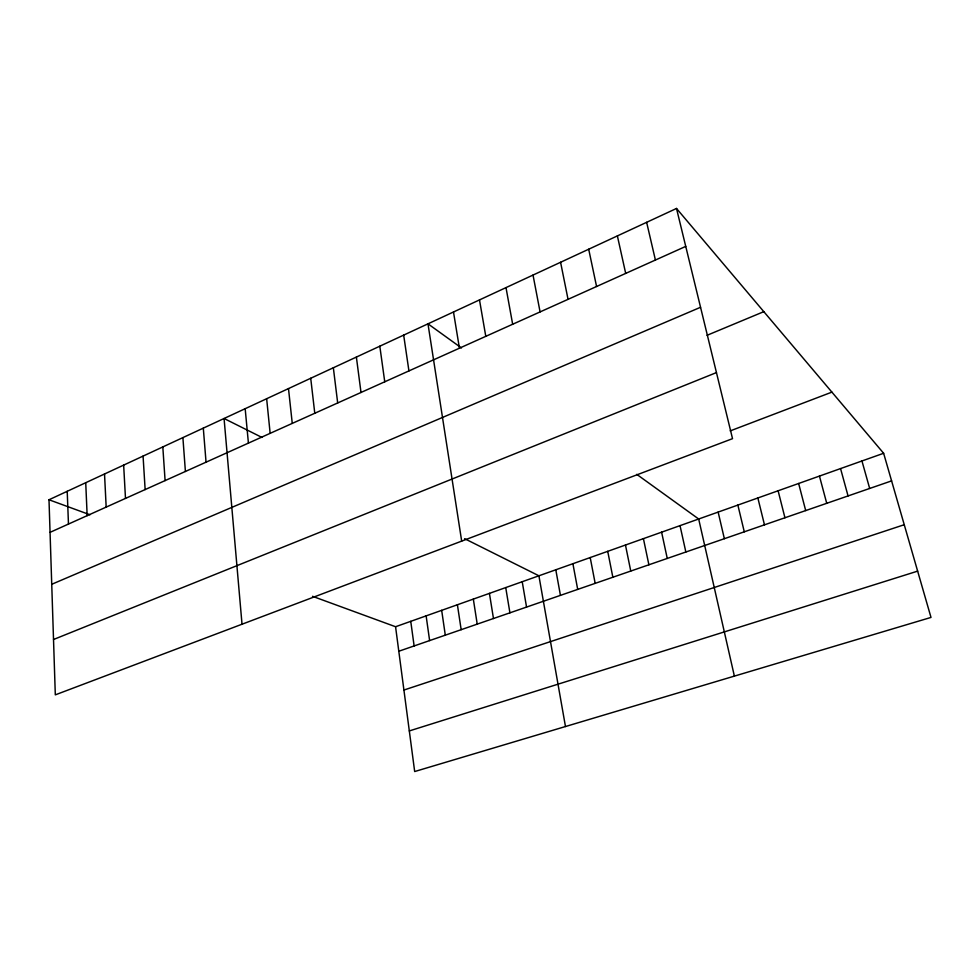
<?xml version="1.0" encoding="UTF-8"?>
<svg xmlns="http://www.w3.org/2000/svg" width="980" height="980" viewBox="0 0 980 980"><rect width="100%" height="100%" fill="white"/><g stroke="black" fill="none" stroke-linecap="round" stroke-linejoin="round"><path stroke-width="1.47" d="M676.506 208.458L732.526 438.66L55.309 694.857L49 499.763L676.506 208.458L883.629 453.274L931 617.424L414.675 771.542L395.565 626.735L312.51 596.306M50.053 532.348L685.743 246.397M51.732 584.288L700.553 307.279M707.045 335.307L763.824 311.652M53.52 639.511L716.454 372.584M730.186 430.906L831.91 392.123M395.565 626.735L883.629 453.274M398.799 651.247L891.604 480.886M403.919 690.043L904.246 524.716M409.309 730.933L917.648 571.132M49 499.763L89.976 514.77M261.966 437.435L224.065 418.497L242.023 624.211M464.63 538.682L538.902 575.787L565.472 726.535M461.445 347.949L427.978 323.829L461.678 541.119M636.743 474.345L698.679 519.008L734.375 676.114M861.947 460.98L869.677 488.457M840.558 468.587L848.055 495.941M819.452 476.084L826.728 503.304M798.639 483.483L805.695 510.58M778.108 490.772L784.943 517.759M757.859 497.975L764.473 524.827M737.867 505.08L744.286 531.809M718.144 512.087L724.355 538.694M646.641 222.325L655.412 260.043M617.376 235.911L625.693 273.408M680.022 525.635L685.853 552.01M661.61 532.177L667.258 558.441M588.698 249.226L596.575 286.503M643.419 538.645L648.895 564.786M625.461 545.027L630.765 571.058M560.585 262.273L568.045 299.341M607.723 551.336L612.855 577.245M590.205 557.559L595.166 583.357M533.022 275.062L540.078 311.922M572.896 563.708L577.698 589.397M505.999 287.618L512.663 324.245M555.795 569.784L560.438 595.362M479.49 299.917L485.786 336.336M522.218 581.716L526.554 607.086M505.729 587.584L509.919 612.831M453.495 311.983L459.424 348.206M489.424 593.365L493.467 618.515M473.328 599.099L477.223 624.138M457.403 604.746L461.163 629.687M403.674 335.111L408.93 370.918M441.674 610.344L445.3 635.175M426.129 615.869L429.62 640.589M379.811 346.185L384.748 381.796M410.755 621.332L414.124 645.955M356.377 357.075L361.007 392.478M333.347 367.757L337.684 402.964M310.721 378.268L314.776 413.266M288.488 388.582L292.261 423.397M266.646 398.725L270.149 433.344M245.172 408.697L248.418 443.119M203.301 428.125L206.045 462.18M182.893 437.607L185.404 471.466M162.815 446.917L165.093 480.592M143.068 456.092L145.138 489.584M123.652 465.108L125.489 498.416M104.529 473.977L106.171 507.101M85.726 482.711L87.159 515.652M67.216 491.299L68.465 524.067"/></g></svg>
